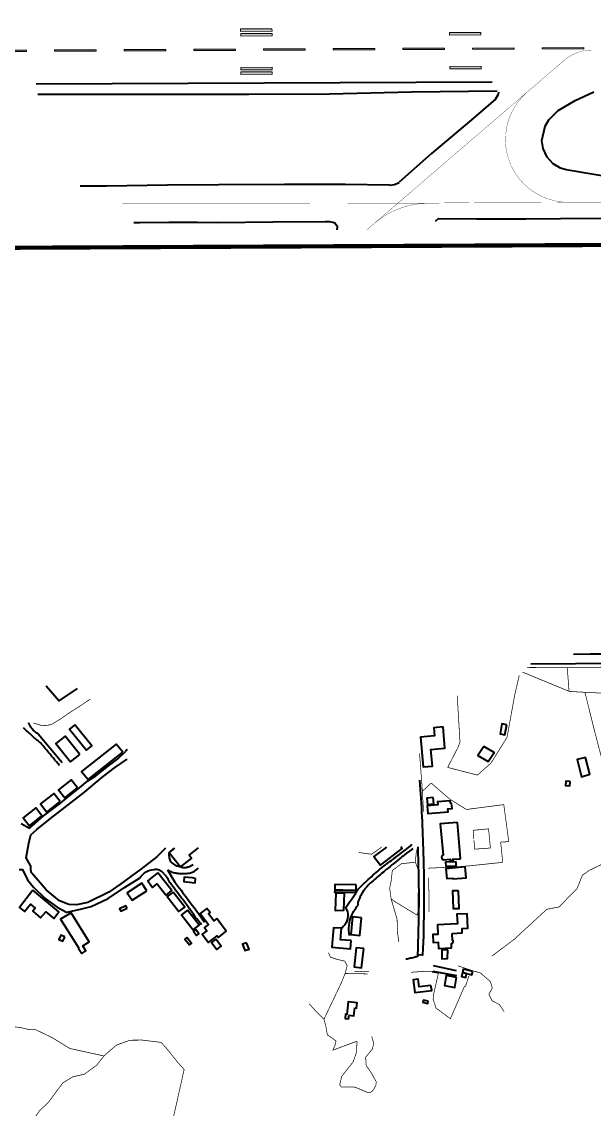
# Model space of a CAD drawing. Header units: metres. Extents: x 428 to 3974, y -4076 to 3914.
# Drawn here: x 988.83 to 989.186, y -369.619 to -368.943 of the extents above; entities that cross this region are included whole.
import ezdxf

# ---------------------------------------------------------------- set-up
doc = ezdxf.new("R2010")
doc.units = ezdxf.units.M
doc.header["$MEASUREMENT"] = 0
doc.linetypes.add('CENTER', pattern=[50.8, 31.75, -6.35, 6.35, -6.35])
doc.linetypes.add('DASHED', pattern=[0.75, 0.5, -0.25])
for name, color, linetype, lineweight in [('C-BLDG', 253, 'Continuous', 5), ('C-CLER-AERO', 253, 'Continuous', 5), ('C-FENC-AIRF-SECU', 253, 'DASHED', 0), ('C-ROAD-LAND', 253, 'Continuous', 9), ('C-RUNN', 253, 'Continuous', 5), ('C-RUNN-CNTR', 253, 'Continuous', 18), ('C-RUNN-MARK', 253, 'Continuous', 0), ('C-RUNW-MARK', 252, 'Continuous', 20), ('C-SHLD', 253, 'Continuous', 5)]:
    doc.layers.add(name, color=color, linetype=linetype, lineweight=lineweight)
doc.layers.add('C-TAXI-OTLN', color=4, linetype='Continuous')
doc.styles.add('ADPI R', font='swiss.ttf')
doc.linetypes.add('OLS', pattern='A,4,-2,4,-2,["OLS",ADPI R,S=1.2,R=0,X=-1.7,Y=-0.5],-2,4,-2,4,-2', length=26)

# ---------------------------------------------------------------- blocks, each defined once
blk = doc.blocks.new('Sup 2400m-flat-1')
at = {"layer": 'C-RUNW-MARK'}
h = blk.add_hatch(color=256, dxfattribs=at)
h.paths.add_polyline_path([(172.5, 19.65), (172.5, 17.85), (150, 17.85), (150, 19.65)])
h.paths.add_polyline_path([(150, 16.35), (150, 14.55), (172.5, 14.55), (172.5, 16.35)])
h.paths.add_polyline_path([(172.5, 13.05), (172.5, 11.25), (150, 11.25), (150, 13.05)])
h = blk.add_hatch(color=256, dxfattribs=at)
h.paths.add_polyline_path([(322.5, 19.65), (322.5, 17.85), (300, 17.85), (300, 19.65)])
h.paths.add_polyline_path([(300, 16.35), (300, 14.55), (322.5, 14.55), (322.5, 16.35)])
h.paths.add_polyline_path([(322.5, 13.05), (322.5, 11.25), (300, 11.25), (300, 13.05)])
h = blk.add_hatch(color=256, dxfattribs=at)
h.paths.add_polyline_path([(922.5, -13.05), (922.5, -11.25), (900, -11.25), (900, -13.05)])
h.paths.add_polyline_path([(922.5, 13.05), (922.5, 11.25), (900, 11.25), (900, 13.05)])
h.paths.add_polyline_path([(772.5, -13.05), (772.5, -11.25), (750, -11.25), (750, -13.05)])
h.paths.add_polyline_path([(772.5, 13.05), (772.5, 11.25), (750, 11.25), (750, 13.05)])
h.paths.add_polyline_path([(622.5, -16.35), (622.5, -14.55), (600, -14.55), (600, -16.35)])
h.paths.add_polyline_path([(600, -13.05), (600, -11.25), (622.5, -11.25), (622.5, -13.05)])
h.paths.add_polyline_path([(622.5, 16.35), (622.5, 14.55), (600, 14.55), (600, 16.35)])
h.paths.add_polyline_path([(600, 13.05), (600, 11.25), (622.5, 11.25), (622.5, 13.05)])
h = blk.add_hatch(color=256, dxfattribs=at)
h.paths.add_polyline_path([(172.5, -19.65), (172.5, -17.85), (150, -17.85), (150, -19.65)])
h.paths.add_polyline_path([(150, -16.35), (150, -14.55), (172.5, -14.55), (172.5, -16.35)])
h.paths.add_polyline_path([(172.5, -13.05), (172.5, -11.25), (150, -11.25), (150, -13.05)])
h = blk.add_hatch(color=256, dxfattribs=at)
h.paths.add_polyline_path([(322.5, -19.65), (322.5, -17.85), (300, -17.85), (300, -19.65)])
h.paths.add_polyline_path([(300, -16.35), (300, -14.55), (322.5, -14.55), (322.5, -16.35)])
h.paths.add_polyline_path([(322.5, -13.05), (322.5, -11.25), (300, -11.25), (300, -13.05)])
for points in [[(172.5, 19.65), (172.5, 17.85), (150, 17.85), (150, 19.65)], [(150, 16.35), (150, 14.55), (172.5, 14.55), (172.5, 16.35)], [(322.5, 19.65), (322.5, 17.85), (300, 17.85), (300, 19.65)], [(300, 16.35), (300, 14.55), (322.5, 14.55), (322.5, 16.35)], [(622.5, 16.35), (622.5, 14.55), (600, 14.55), (600, 16.35)], [(172.5, 13.05), (172.5, 11.25), (150, 11.25), (150, 13.05)], [(322.5, 13.05), (322.5, 11.25), (300, 11.25), (300, 13.05)], [(600, 13.05), (600, 11.25), (622.5, 11.25), (622.5, 13.05)], [(772.5, 13.05), (772.5, 11.25), (750, 11.25), (750, 13.05)], [(922.5, 13.05), (922.5, 11.25), (900, 11.25), (900, 13.05)], [(172.5, -13.05), (172.5, -11.25), (150, -11.25), (150, -13.05)], [(150, -16.35), (150, -14.55), (172.5, -14.55), (172.5, -16.35)], [(322.5, -13.05), (322.5, -11.25), (300, -11.25), (300, -13.05)], [(300, -16.35), (300, -14.55), (322.5, -14.55), (322.5, -16.35)], [(600, -13.05), (600, -11.25), (622.5, -11.25), (622.5, -13.05)], [(622.5, -16.35), (622.5, -14.55), (600, -14.55), (600, -16.35)], [(772.5, -13.05), (772.5, -11.25), (750, -11.25), (750, -13.05)], [(922.5, -13.05), (922.5, -11.25), (900, -11.25), (900, -13.05)], [(172.5, -19.65), (172.5, -17.85), (150, -17.85), (150, -19.65)], [(322.5, -19.65), (322.5, -17.85), (300, -17.85), (300, -19.65)]]:
    blk.add_lwpolyline(points, close=True, dxfattribs=at)
blk = doc.blocks.new('*U17')
at = {"layer": 'C-RUNN-MARK'}
for points in [[(634633.36, 3065892.54), (634632.53, 3065892.87), (634621.58, 3065864.94), (634622.42, 3065864.61)], [(634615.12, 3065845.99), (634614.28, 3065846.32), (634603.34, 3065818.38), (634604.17, 3065818.06)], [(634596.88, 3065799.43), (634596.04, 3065799.76), (634585.09, 3065771.83), (634585.93, 3065771.5)], [(634578.63, 3065752.88), (634577.8, 3065753.21), (634566.85, 3065725.28), (634567.69, 3065724.95)], [(634560.39, 3065706.33), (634559.55, 3065706.66), (634548.61, 3065678.73), (634549.45, 3065678.4)], [(634542.15, 3065659.78), (634541.31, 3065660.1), (634530.36, 3065632.17), (634531.2, 3065631.84)], [(634523.91, 3065613.22), (634523.07, 3065613.55), (634512.12, 3065585.62), (634512.96, 3065585.29)], [(634505.66, 3065566.67), (634504.82, 3065567), (634493.88, 3065539.07), (634494.72, 3065538.74)], [(634487.42, 3065520.12), (634486.58, 3065520.44), (634475.64, 3065492.51), (634476.47, 3065492.18)]]:
    blk.add_hatch(color=256, dxfattribs=at).paths.add_polyline_path(points)
for points in [[(634632.53, 3065892.87), (634621.58, 3065864.94), (634622.42, 3065864.61), (634633.36, 3065892.54)], [(634614.28, 3065846.32), (634603.34, 3065818.38), (634604.17, 3065818.06), (634615.12, 3065845.99)], [(634596.04, 3065799.76), (634585.09, 3065771.83), (634585.93, 3065771.5), (634596.88, 3065799.43)], [(634577.8, 3065753.21), (634566.85, 3065725.28), (634567.69, 3065724.95), (634578.63, 3065752.88)], [(634559.55, 3065706.66), (634548.61, 3065678.73), (634549.45, 3065678.4), (634560.39, 3065706.33)], [(634541.31, 3065660.1), (634530.36, 3065632.17), (634531.2, 3065631.84), (634542.15, 3065659.78)], [(634523.07, 3065613.55), (634512.12, 3065585.62), (634512.96, 3065585.29), (634523.91, 3065613.22)], [(634504.82, 3065567), (634493.88, 3065539.07), (634494.72, 3065538.74), (634505.66, 3065566.67)], [(634486.58, 3065520.44), (634475.64, 3065492.51), (634476.47, 3065492.18), (634487.42, 3065520.12)]]:
    blk.add_lwpolyline(points, close=True, dxfattribs=at)

msp = doc.modelspace()

# ---------------------------------------------------------------- linework, layer by layer
at = {"layer": 'C-BLDG', "lineweight": 40}
for points in [[(988.86264, -369.37981), (988.85928, -369.38252), (988.86988, -369.39565), (988.87323, -369.39294)], [(989.0917, -369.38106), (989.08586, -369.38163), (989.08639, -369.38671), (989.07766, -369.38747), (989.07917, -369.4059), (989.08498, -369.4055), (989.08413, -369.39513), (989.09282, -369.39441)], [(989.13126, -369.37977), (989.12828, -369.37922), (989.12714, -369.38552), (989.13012, -369.38608)], [(988.86573, -369.39824), (988.85654, -369.38681), (988.85074, -369.39145), (988.85993, -369.40289)], [(988.89239, -369.3968), (988.88822, -369.39185), (988.86673, -369.40887), (988.8709, -369.41382)], [(989.11704, -369.39322), (989.11329, -369.39891), (989.11966, -369.40275), (989.12341, -369.39706)], [(989.18034, -369.40023), (989.17516, -369.40151), (989.17775, -369.41217), (989.18303, -369.41061)], [(988.86426, -369.41907), (988.86033, -369.4141), (988.85248, -369.42028), (988.85648, -369.42521)], [(989.17066, -369.41506), (989.16795, -369.41485), (989.16772, -369.41749), (989.17042, -369.4177)], [(988.85346, -369.42762), (988.84946, -369.42248), (988.8412, -369.42905), (988.84521, -369.43418)], [(989.08556, -369.42501), (989.08159, -369.42536), (989.08194, -369.42933), (989.08591, -369.42898)], [(988.84218, -369.43653), (988.83825, -369.43153), (988.8305, -369.43773), (988.83443, -369.44273)], [(989.09699, -369.42854), (989.09619, -369.42863), (989.09602, -369.42708), (989.08815, -369.42779), (989.08832, -369.42963), (989.08174, -369.43021), (989.08216, -369.43501), (989.09487, -369.434), (989.09471, -369.43215), (989.09734, -369.43192)], [(989.10059, -369.44051), (989.08994, -369.4414), (989.0917, -369.46086), (989.09119, -369.46117), (989.09087, -369.46163), (989.09072, -369.46239), (989.0908, -369.46278), (989.09118, -369.46337), (989.0921, -369.46382), (989.096, -369.46346), (989.09609, -369.46446), (989.09783, -369.46446), (989.09774, -369.46347), (989.10195, -369.46309), (989.10248, -369.46301)], [(989.09973, -369.46497), (989.09315, -369.46534), (989.09329, -369.46782), (989.09987, -369.46745)], [(988.91414, -369.47198), (988.91079, -369.47466), (988.90793, -369.47694), (988.91097, -369.48097), (988.91375, -369.47884), (988.91903, -369.48544), (988.91934, -369.48583), (988.9229, -369.48279)], [(989.10536, -369.4682), (989.09343, -369.46931), (989.09402, -369.47542), (989.09778, -369.47519), (989.09782, -369.47571), (989.10599, -369.47498)], [(988.90729, -369.48302), (988.90419, -369.47836), (988.89525, -369.48427), (988.89832, -369.48893)], [(988.93764, -369.47534), (988.93568, -369.47502), (988.93071, -369.47464), (988.93048, -369.47735), (988.93554, -369.47798), (988.93742, -369.47805)], [(989.0376, -369.47944), (989.02433, -369.47911), (989.02423, -369.48266), (989.0292, -369.48271), (989.03756, -369.48299)], [(988.83647, -369.48271), (988.82814, -369.49354), (988.83134, -369.496), (988.83504, -369.49141), (988.83798, -369.49391), (988.83645, -369.49579), (988.8412, -369.49997), (988.84447, -369.49626), (988.84945, -369.50025), (988.8527, -369.49619)], [(988.92374, -369.48385), (988.92001, -369.48669), (988.9273, -369.49603), (988.93103, -369.49319)], [(989.03756, -369.48299), (989.0292, -369.48271), (989.02423, -369.48266), (989.02419, -369.48384), (989.03746, -369.48416)], [(989.03034, -369.48457), (989.02492, -369.48463), (989.02444, -369.49525), (989.02986, -369.49519)], [(989.10116, -369.48308), (989.09753, -369.48315), (989.09795, -369.49412), (989.10159, -369.49405)], [(988.8951, -369.49381), (988.89431, -369.4924), (988.89041, -369.49431), (988.8912, -369.49572)], [(988.86025, -369.49678), (988.85369, -369.50076), (988.865, -369.51882), (988.86497, -369.51892), (988.86691, -369.52202), (988.86943, -369.52036), (988.86756, -369.51723), (988.87149, -369.51478)], [(988.93262, -369.49512), (988.92889, -369.49794), (988.93628, -369.50733), (988.94, -369.50451)], [(988.95087, -369.50036), (988.94903, -369.50171), (988.9457, -369.49746), (988.94679, -369.49658), (988.94468, -369.49401), (988.94052, -369.4972), (988.94583, -369.50402), (988.9432, -369.50596), (988.94467, -369.50794), (988.94182, -369.51009), (988.94578, -369.51515), (988.95111, -369.51119), (988.95187, -369.51215), (988.95684, -369.50828)], [(989.04091, -369.49987), (989.03522, -369.49932), (989.03427, -369.5103), (989.03996, -369.51084)], [(989.09723, -369.50959), (989.10358, -369.50928), (989.10345, -369.50653), (989.107, -369.50635), (989.10655, -369.4974), (989.1003, -369.49771), (989.10053, -369.50358), (989.08822, -369.50416), (989.08838, -369.5102), (989.08532, -369.51023), (989.08551, -369.51518), (989.08855, -369.51505), (989.08873, -369.51891), (989.09689, -369.51851), (989.09695, -369.51578), (989.09748, -369.51569), (989.0976, -369.51517), (989.09801, -369.51512), (989.09786, -369.51398), (989.09745, -369.51403)], [(989.03458, -369.514), (989.02791, -369.51352), (989.02847, -369.50632), (989.02346, -369.50602), (989.02247, -369.51822), (989.03416, -369.51918)], [(988.85631, -369.51172), (988.8538, -369.5107), (988.85271, -369.51343), (988.85522, -369.51444)], [(988.93229, -369.51214), (988.93106, -369.51309), (988.93384, -369.51676), (988.93508, -369.51581)], [(988.93779, -369.50713), (988.9364, -369.50822), (988.9383, -369.51081), (988.9397, -369.50978)], [(988.95023, -369.51316), (988.94764, -369.51517), (988.95101, -369.51957), (988.95361, -369.51755)], [(988.96946, -369.51538), (988.96688, -369.51636), (988.96845, -369.52027), (988.97102, -369.51929)], [(989.04238, -369.51905), (989.03765, -369.51853), (989.03627, -369.53043), (989.041, -369.53095)], [(989.09451, -369.51978), (989.09092, -369.51988), (989.0909, -369.5253), (989.09448, -369.52521)], [(989.11019, -369.53326), (989.10679, -369.53249), (989.10416, -369.53192), (989.10372, -369.53399), (989.10618, -369.53454), (989.10958, -369.53531)], [(989.08413, -369.54201), (989.07685, -369.54284), (989.07613, -369.53809), (989.07311, -369.53851), (989.07403, -369.54632), (989.0846, -369.54511)], [(989.10005, -369.53696), (989.09366, -369.53578), (989.09251, -369.54201), (989.0989, -369.54319)], [(989.10618, -369.53454), (989.10372, -369.53399), (989.10319, -369.53643), (989.10573, -369.53705)], [(989.03668, -369.55597), (989.03787, -369.55611), (989.03829, -369.55275), (989.0327, -369.55206), (989.03176, -369.55995), (989.03104, -369.55983), (989.03067, -369.56243), (989.03291, -369.56276), (989.03326, -369.5604), (989.03617, -369.56077)], [(989.08248, -369.55181), (989.07938, -369.55104), (989.07904, -369.55245), (989.08214, -369.55322)]]:
    msp.add_lwpolyline(points, close=True, dxfattribs=at)
for points in [[(988.9247, -369.45649), (988.92132, -369.45924), (988.92839, -369.46819), (988.93523, -369.46293), (988.93375, -369.46095), (988.93952, -369.45642)], [(989.05639, -369.45587), (989.04857, -369.46181), (989.05268, -369.46703), (989.06616, -369.45678), (989.06541, -369.45582)]]:
    msp.add_lwpolyline(points, dxfattribs=at)
at = {"layer": 'C-CLER-AERO', "linetype": 'OLS', "lineweight": 40, "const_width": 0.0026, "flags": 128}
msp.add_lwpolyline([(988.39342, -368.84256), (991.03591, -368.83004), (991.0371, -369.07262), (988.39457, -369.08515), (988.39342, -368.84256)], close=True, dxfattribs=at)
at = {"layer": 'C-FENC-AIRF-SECU', "lineweight": 40, "ltscale": 0.2, "const_width": 0.000433, "flags": 128}
for points in [[(989.20022, -369.33536, -0.020262), (989.19919, -369.33541), (989.17287, -369.33553)], [(989.1438, -369.3442), (989.29881, -369.34347, -0.761032), (989.3004, -369.3491)]]:
    msp.add_lwpolyline(points, format="xyb", dxfattribs=at)
for points in [[(989.1799, -369.3596), (989.17002, -369.35906), (989.1689, -369.34441)], [(989.10046, -369.36176), (989.10217, -369.39058), (989.10103, -369.39368), (989.09451, -369.40632), (989.11308, -369.41112), (989.12157, -369.4035), (989.13146, -369.38755), (989.13618, -369.36147), (989.13905, -369.349)], [(989.17023, -369.35907), (989.14099, -369.34704)], [(988.8529, -369.365), (988.84483, -369.3555)], [(988.86425, -369.35724), (988.8529, -369.365)], [(988.83677, -369.3787), (988.84175, -369.38019), (988.84515, -369.3803), (988.84849, -369.3794), (988.85383, -369.3761), (988.85963, -369.3721), (988.86696, -369.36742), (988.87219, -369.36387)], [(989.19646, -369.36045), (989.17989, -369.35957)], [(989.2051, -369.45957), (989.19884, -369.43458), (989.19482, -369.4187), (989.19115, -369.4039), (989.18549, -369.38223), (989.18029, -369.36125), (989.1799, -369.3596), (989.17989, -369.35957)], [(989.23167, -369.37988), (989.23413, -369.39096), (989.23703, -369.40382), (989.23814, -369.40978), (989.25264, -369.4384), (989.22036, -369.45645), (989.2051, -369.45957), (989.18247, -369.47042), (989.18015, -369.47214), (989.1783, -369.47334), (989.17503, -369.48161), (989.16376, -369.49315), (989.15616, -369.49458), (989.13594, -369.51322), (989.12206, -369.52369)], [(989.07962, -369.43388), (989.07944, -369.43259), (989.07846, -369.41678), (989.07731, -369.40122), (989.077, -369.39754)], [(989.08424, -369.41605), (989.07874, -369.42125)], [(989.09594, -369.42618), (989.08424, -369.41605)], [(989.09594, -369.42618), (989.10614, -369.43249), (989.12938, -369.42947), (989.1296, -369.4308), (989.13079, -369.43969), (989.13249, -369.45253), (989.12747, -369.45276)], [(989.11068, -369.45076), (989.11039, -369.44543), (989.11992, -369.44455), (989.12113, -369.45645), (989.11139, -369.45716), (989.11081, -369.4516)], [(989.12747, -369.45276), (989.12877, -369.46538)], [(989.0535, -369.45588), (989.04722, -369.46034), (989.03919, -369.45927)], [(989.07551, -369.45697), (989.075, -369.45897), (989.07438, -369.46528), (989.06567, -369.46624), (989.06007, -369.4705), (989.05938, -369.47678), (989.05844, -369.48141), (989.05932, -369.48804), (989.06073, -369.48921), (989.07538, -369.49817), (989.07608, -369.49648)], [(989.07608, -369.49648), (989.07627, -369.47007), (989.07438, -369.46528)], [(989.10776, -369.46759), (989.12877, -369.46538)], [(989.10776, -369.46759), (989.09988, -369.46817), (989.0825, -369.46903)], [(989.08241, -369.47485), (989.08268, -369.47851), (989.08297, -369.4886), (989.08283, -369.49619)], [(989.05932, -369.48804), (989.06307, -369.50084), (989.06328, -369.5088), (989.06416, -369.515)], [(989.03071, -369.5345), (989.03199, -369.52976), (989.03058, -369.52682), (989.02577, -369.52574), (989.02162, -369.52436), (989.02037, -369.52158)], [(989.04559, -369.53326), (989.03649, -369.53315)], [(989.07171, -369.53375), (989.08044, -369.53316), (989.08502, -369.53313), (989.08503, -369.53373), (989.08873, -369.53438), (989.08579, -369.54731), (989.08546, -369.5504), (989.08725, -369.55602), (989.09621, -369.56264), (989.10483, -369.54278), (989.10568, -369.54236), (989.10776, -369.5359)], [(989.10092, -369.52972), (989.11029, -369.5329), (989.11479, -369.53411), (989.12109, -369.53954), (989.12226, -369.54359), (989.12014, -369.54735), (989.1222, -369.55153), (989.12669, -369.55385), (989.12963, -369.55821)], [(989.04473, -369.53476), (989.03071, -369.5345), (989.02856, -369.53994), (989.01754, -369.563), (989.01858, -369.56652), (989.01967, -369.57264), (989.01974, -369.57267), (989.02507, -369.57646), (989.02458, -369.57871), (989.02317, -369.58217), (989.03665, -369.57717), (989.03812, -369.57674), (989.03783, -369.58336), (989.03576, -369.58941), (989.02856, -369.5986), (989.02734, -369.60389), (989.0285, -369.6052), (989.03472, -369.60505), (989.03656, -369.6052), (989.03846, -369.60583), (989.04454, -369.60849), (989.04663, -369.60844), (989.0481, -369.60726), (989.0498, -369.60425), (989.05013, -369.60196), (989.04666, -369.59578), (989.04385, -369.59187), (989.04351, -369.58658), (989.04796, -369.5812), (989.04777, -369.58085), (989.04859, -369.57833), (989.04728, -369.57355)], [(989.01754, -369.563), (989.01245, -369.55786), (989.00835, -369.55328)], [(988.88073, -369.58582), (988.8594, -369.58112), (988.84865, -369.57448), (988.83831, -369.5695), (988.83387, -369.56936), (988.82991, -369.56835), (988.81896, -369.56674), (988.80382, -369.56856), (988.79396, -369.56742), (988.78448, -369.56582), (988.78232, -369.56197)], [(988.83175, -369.63262), (988.83329, -369.63021), (988.84061, -369.61998), (988.84632, -369.61447), (988.85504, -369.60265), (988.8614, -369.59875), (988.8686, -369.59715), (988.87631, -369.59144), (988.88073, -369.58582), (988.8815, -369.58506), (988.88861, -369.57899), (988.897, -369.576), (988.90464, -369.57596), (988.91617, -369.57735), (988.91914, -369.58042), (988.92673, -369.58997), (988.93061, -369.59418), (988.92099, -369.63711)]]:
    msp.add_lwpolyline(points, dxfattribs=at)
at = {"layer": 'C-ROAD-LAND', "lineweight": 40}
for p, q in [((989.17287, -369.33583), (989.19919, -369.33571)), ((989.2988, -369.3413), (989.14618, -369.34203))]:
    msp.add_line(p, q, dxfattribs=at)
for points in [[(988.84483, -369.3555), (988.8529, -369.365), (988.86425, -369.35724)], [(988.92132, -369.45924), (988.92411, -369.45649)]]:
    msp.add_lwpolyline(points, dxfattribs=at)
at = {"layer": 'C-ROAD-LAND', "lineweight": 40, "flags": 128}
for points in [[(988.85311, -369.40513, 0.000249), (988.84931, -369.40063, 0.000416), (988.84703, -369.39794, 0.000064), (988.84141, -369.39131, 0.021648), (988.84139, -369.39129, 0.020739), (988.84137, -369.39127, -0.000993), (988.841, -369.39096, -0.007527), (988.83587, -369.38649, -0.007306), (988.83072, -369.38172)], [(988.85311, -369.40513, 0.000249), (988.84931, -369.40063, 0.000416), (988.84703, -369.39794, 0.000064), (988.84141, -369.39131, 0.021648), (988.84139, -369.39129, 0.020739), (988.84137, -369.39127, -0.000993), (988.841, -369.39096, -0.007527), (988.83587, -369.38649, -0.007306), (988.83072, -369.38172)], [(988.83971, -369.38544, -0.068562), (988.83676, -369.38317, -0.076457), (988.8348, -369.38047, -0.001377), (988.83443, -369.37976, -0.006778), (988.83436, -369.37961, -0.026907), (988.83419, -369.37918, -0.018453), (988.83398, -369.37852)], [(988.83971, -369.38544, -0.068562), (988.83676, -369.38317, -0.076457), (988.8348, -369.38047, -0.001377), (988.83443, -369.37976, -0.006778), (988.83436, -369.37961, -0.026907), (988.83419, -369.37918, -0.018453), (988.83398, -369.37852)], [(988.92839, -369.46819, -0.058452), (988.9261, -369.46767, -0.073635), (988.92445, -369.4668, -0.022894), (988.92276, -369.46543, -0.087503), (988.9224, -369.46498, -0.038517), (988.92189, -369.46383, -0.034944), (988.92152, -369.4625, -0.009017), (988.92139, -369.46178, -0.007392), (988.92125, -369.46091, -0.044117), (988.92122, -369.46028, -0.026226), (988.92132, -369.45924)], [(989.07285, -369.45673, 0.002498), (989.06769, -369.46068, 0.006484), (989.06573, -369.46223, 0.000686), (989.05634, -369.4699, 0.001771), (989.05272, -369.47289, 0.012377), (989.04552, -369.47918, 0.035806), (989.04325, -369.48158, 0.030514), (989.04222, -369.483, 0.015587), (989.04049, -369.48596, 0.01449), (989.03978, -369.48734, 0.011086), (989.03896, -369.48918, 0.079191), (989.03871, -369.49019, 0.04116), (989.03871, -369.49218)], [(989.03105, -369.49352, 0.000858), (989.03289, -369.49093, 0.0019), (989.03372, -369.48975, 0.000217), (989.03729, -369.48462, 0.002597), (989.03758, -369.48419, 0.031277), (989.03797, -369.48352, -0.026701), (989.03843, -369.48274, -0.043665), (989.03914, -369.48183, -0.012028), (989.04209, -369.47883, -0.009489), (989.04317, -369.47783, -0.00133), (989.051, -369.47083, -0.018281), (989.05501, -369.46752, -0.010616), (989.06223, -369.46223)], [(988.83499, -369.46741, 0.018932), (988.83497, -369.46887, 0.024823), (988.83505, -369.46998, 0.000336), (988.83514, -369.4707, 0.002216), (988.83515, -369.47082, 0.008081), (988.83517, -369.47097, 0.003037), (988.83524, -369.47137, 0.14274), (988.83543, -369.47175, 0.094319), (988.83594, -369.47213)], [(988.90292, -369.47519, -0.105398), (988.90698, -369.47136, -0.114987), (988.91185, -369.46977, -0.008717), (988.91323, -369.46967, -0.02574), (988.91371, -369.46967, -0.089049), (988.91501, -369.46997, -0.070858), (988.91645, -369.47084)], [(988.92023, -369.47012, 0.036285), (988.92292, -369.47143, 0.059308), (988.92469, -369.47191, 0.009084), (988.92734, -369.47225, 0.015411), (988.92891, -369.47237, 0.028567), (988.93051, -369.47235, 0.013151), (988.93395, -369.47203, 0.095609), (988.93628, -369.47128, 0.060173), (988.93943, -369.46903)], [(988.93625, -369.46691, -0.033504), (988.93466, -369.46781, -0.040637), (988.93325, -369.46835, -0.002578), (988.93244, -369.46858, -0.016894), (988.93232, -369.46861, -0.038458), (988.93141, -369.46873, -0.031938), (988.93031, -369.46872, -0.015282), (988.93001, -369.46869, -0.00776), (988.92943, -369.4686, -0.051767), (988.92901, -369.46848, -0.032982), (988.92839, -369.46819)], [(988.94146, -369.50417, -0.007632), (988.93849, -369.50057, -0.014449), (988.93701, -369.49859, -0.001061), (988.93453, -369.49507, 0.001881), (988.93313, -369.49309, 0.009766), (988.92863, -369.48703, -0.006631), (988.92196, -369.47816, -0.023246), (988.92151, -369.47748, -0.005063), (988.91963, -369.47427)], [(988.92482, -369.47762, 0.000631), (988.92867, -369.48276, 0.000631), (988.93253, -369.4879, 0.00053), (988.93579, -369.49222, 0.00053), (988.93906, -369.49652)], [(989.0335, -369.51089, -0.072007), (989.0332, -369.50467, -0.072007), (989.03467, -369.49863, -0.04411), (989.03641, -369.49523, -0.04411), (989.03871, -369.49218)], [(989.03105, -369.49352, -0.143809), (989.03238, -369.4989, -0.143809), (989.03058, -369.50415, -0.038684), (989.02961, -369.50532, -0.038684), (989.02847, -369.50632)], [(989.0759, -369.52386, -0.003883), (989.07511, -369.5241, -0.003883), (989.07432, -369.52433, -0.013999), (989.07144, -369.52507, -0.013999), (989.06853, -369.52565)]]:
    msp.add_lwpolyline(points, format="xyb", dxfattribs=at)
for points in [[(988.83971, -369.38544), (988.85471, -369.40321)], [(988.83971, -369.38544), (988.85471, -369.40321)], [(988.8292, -369.4412), (988.8344, -369.44421), (988.84285, -369.43673), (988.84715, -369.43357), (988.85367, -369.42858), (988.85857, -369.42452), (988.86544, -369.41897), (988.87076, -369.41474), (988.87558, -369.41165), (988.88349, -369.40531), (988.88944, -369.40091), (988.89421, -369.39641)], [(988.8292, -369.4412), (988.8344, -369.44421), (988.84285, -369.43673), (988.84715, -369.43357), (988.85367, -369.42858), (988.85857, -369.42452), (988.86544, -369.41897), (988.87076, -369.41474), (988.87558, -369.41165), (988.88349, -369.40531), (988.88944, -369.40091), (988.89421, -369.39641)], [(988.89503, -369.39508), (988.8948, -369.39556), (988.89421, -369.39641)], [(988.89503, -369.39508), (988.8948, -369.39556), (988.89421, -369.39641)], [(988.83499, -369.46741), (988.83226, -369.46257), (988.83406, -369.45351), (988.83526, -369.44826), (988.83893, -369.44499), (988.84751, -369.43816), (988.85663, -369.431), (988.86862, -369.4217), (988.87525, -369.41608), (988.88014, -369.41197), (988.88728, -369.40666), (988.89506, -369.40117)], [(988.919, -369.45652), (988.91364, -369.46187), (988.90364, -369.46963), (988.8913, -369.4787), (988.88367, -369.48401), (988.87079, -369.49032), (988.86367, -369.49181), (988.85879, -369.49152), (988.85309, -369.48941), (988.84487, -369.48239), (988.83594, -369.47213)], [(989.06223, -369.46223), (989.07175, -369.45489)], [(989.07175, -369.45489), (989.07215, -369.45408)], [(988.82802, -369.46981), (988.8301, -369.46974), (988.8332, -369.47634), (988.83698, -369.48091), (988.84408, -369.48781), (988.85163, -369.49321), (988.85752, -369.49647), (988.85754, -369.49642), (988.86609, -369.49446), (988.87278, -369.49283), (988.88344, -369.48777), (988.89349, -369.48111), (988.90292, -369.47519)], [(988.91963, -369.47427), (988.91645, -369.47084)], [(988.92023, -369.47012), (988.92482, -369.47762)], [(988.93906, -369.49652), (988.94335, -369.50262)], [(989.07591, -369.52288), (989.0759, -369.52386)], [(989.10022, -369.53604), (989.0854, -369.53321)], [(989.08555, -369.52963), (989.09984, -369.53275)]]:
    msp.add_lwpolyline(points, dxfattribs=at)
at = {"layer": 'C-ROAD-LAND', "lineweight": 40}
msp.add_lwpolyline([(989.07708, -369.41431, -0.011368), (989.07926, -369.45968, -0.019797), (989.07894, -369.52302), (989.07591, -369.52288, 0.019801), (989.07623, -369.45977, 0.001), (989.07612, -369.45577)], format="xyb", dxfattribs=at)
at = {"layer": 'C-RUNN', "lineweight": 40, "ltscale": 0.1}
msp.add_lwpolyline([(988.83859, -368.98124), (989.12227, -368.9799)], dxfattribs=at)
at = {"layer": 'C-RUNN-CNTR', "linetype": 'CENTER', "lineweight": 40, "flags": 128}
msp.add_lwpolyline([(989.04404, -369.0721, 0.000173, 0.000173, 0), (989.16717, -368.96638, 0.000173, 0.000173, -0.178041), (989.18398, -368.96011, 0, 0, 0)], format="xyseb", dxfattribs=at)
at = {"layer": 'C-RUNN-CNTR', "linetype": 'CENTER', "lineweight": 40, "const_width": 0.000173, "flags": 128}
for points in [[(989.14406, -368.98622, 0.698156), (989.16969, -369.05479)], [(989.08222, -369.05536, 0.176361), (989.04894, -369.0679)]]:
    msp.add_lwpolyline(points, format="xyb", dxfattribs=at)
for points in [[(988.89143, -369.05566), (989.08028, -369.05538)], [(989.08028, -369.05538), (989.11694, -369.05497), (989.16091, -369.05484), (989.22225, -369.05448), (989.26651, -369.0543), (989.31217, -369.05407), (989.33414, -369.05387)]]:
    msp.add_lwpolyline(points, dxfattribs=at)
at = {"layer": 'C-SHLD', "lineweight": 40}
msp.add_lwpolyline([(988.83963, -368.98758), (988.84517, -368.98749), (988.85845, -368.98758), (988.87141, -368.98759), (988.92095, -368.98751), (988.97085, -368.9876), (989.02102, -368.98739), (989.07191, -368.98618), (989.12531, -368.98553)], dxfattribs=at)
at = {"layer": 'C-TAXI-OTLN', "color": 253, "lineweight": 40}
for points in [[(989.40406, -368.98515), (989.40573, -368.98539), (989.40852, -368.98765), (989.41113, -368.99343), (989.41167, -368.99748), (989.4118, -369.01411), (989.41142, -369.01901), (989.41021, -369.02257), (989.40716, -369.02699), (989.40542, -369.02882), (989.40241, -369.03156), (989.39905, -369.03349), (989.38969, -369.03518), (989.37348, -369.03768), (989.34917, -369.04197), (989.33855, -369.0422), (989.32733, -369.04194), (989.29866, -369.04228), (989.26024, -369.04281), (989.2349, -369.04254), (989.21572, -369.04261), (989.19895, -369.03975), (989.16816, -369.03473)], [(989.1242, -368.99063), (989.10941, -369.00363), (989.08452, -369.02455), (989.06428, -369.0424)], [(989.1601, -369.03094), (989.15644, -369.0268), (989.15384, -369.02135), (989.15304, -369.01647), (989.15507, -369.00752), (989.15746, -369.0036), (989.16331, -368.99768), (989.1739, -368.99147), (989.18536, -368.98609)], [(989.16816, -369.03473), (989.16464, -369.03369), (989.1601, -369.03094)], [(989.05831, -369.04418), (989.03072, -369.04384), (988.99295, -369.04367), (988.95192, -369.04397), (988.9203, -369.0442), (988.88229, -369.04487), (988.87559, -369.04477), (988.86583, -369.04481)], [(989.02587, -369.07204), (989.02601, -369.07004), (989.02441, -369.06777), (989.02301, -369.0673), (989.02112, -369.06695), (989.01822, -369.06698), (988.98584, -369.06725), (988.95148, -369.06765), (988.93893, -369.06731), (988.92098, -369.06736), (988.90306, -369.06761), (988.8993, -369.06761)], [(989.08699, -369.06664), (989.08877, -369.06495), (989.11272, -369.06512), (989.14322, -369.06501), (989.16472, -369.06489), (989.19271, -369.06468)]]:
    msp.add_lwpolyline(points, dxfattribs=at)
for centre, radius, start, end in [((989.11738, -368.98434), 0.00928, 317.32671, 347.31625), ((989.05829, -369.03317), 0.01101, 270.09684, 302.96192)]:
    msp.add_arc(centre, radius, start, end, dxfattribs=at)

# ---------------------------------------------------------------- block references
at = {"lineweight": 40, "xscale": 0.0008664000162988, "yscale": 0.0008664000162988, "zscale": 0.0008664000162988, "rotation": 0.2713628720925263}
msp.add_blockref('Sup 2400m-flat-1', (988.44598, -368.9636), dxfattribs=at)
at = {"layer": 'C-RUNN-MARK', "lineweight": 40, "xscale": 0.0008663995821894, "yscale": 0.0008663995821894, "zscale": 0.0008663995821894, "rotation": 111.6703719335296}
msp.add_blockref('*U17', (3660.39751, 100.93225), dxfattribs=at)

doc.saveas('drawing.dxf')
